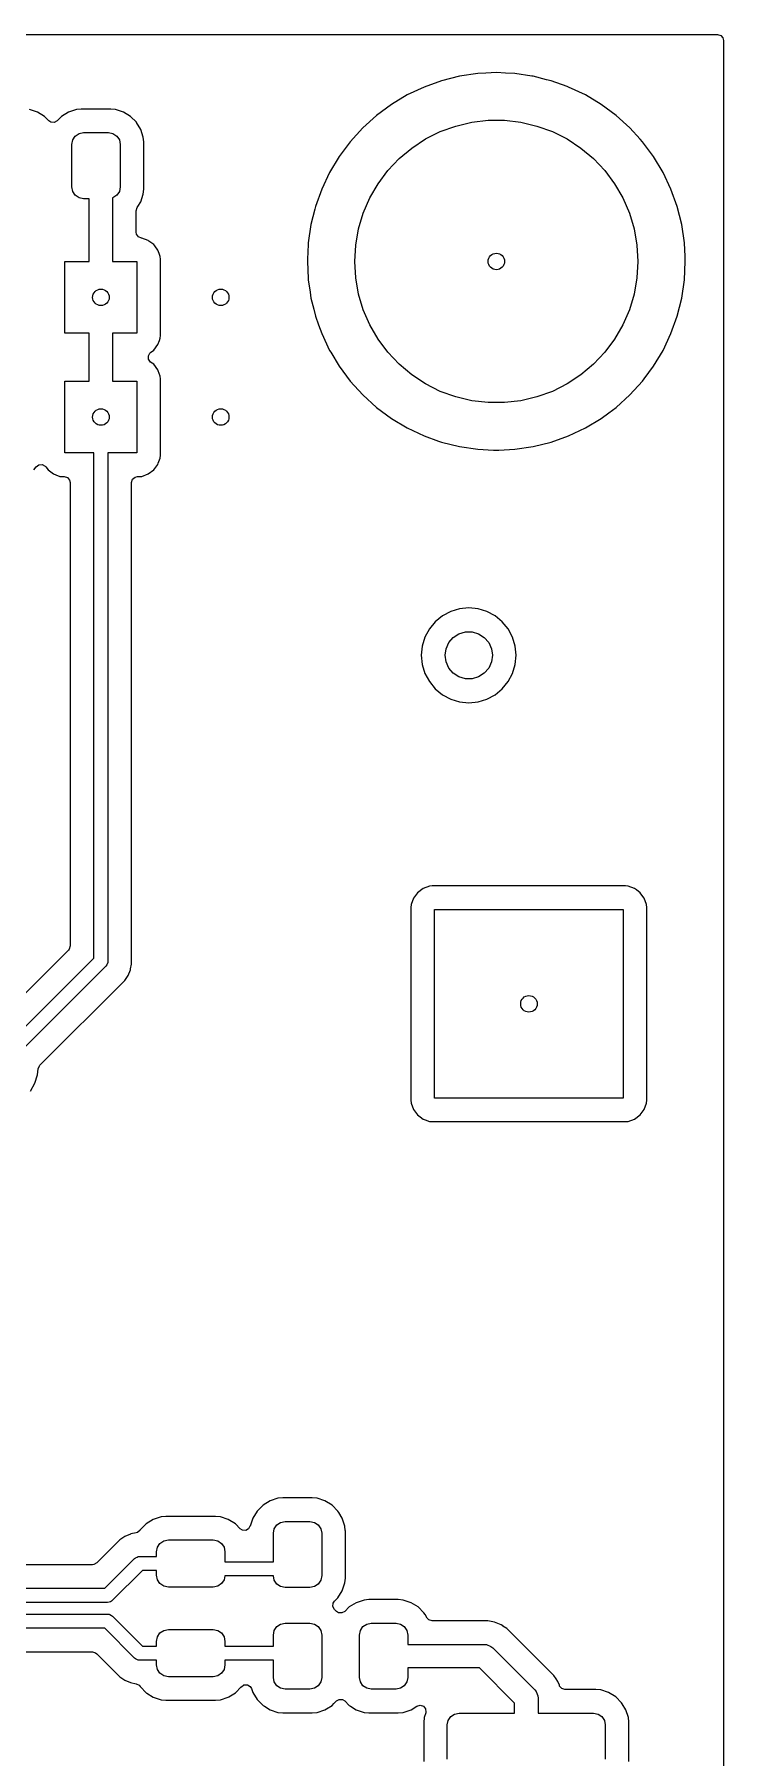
# Model space of a CAD drawing. Extents: x 0.21 to 3.39, y 0.21 to 2.59.
# Drawn here: x 2.815 to 3.39, y 1.15 to 2.59 of the extents above; entities that cross this region are included whole.
import ezdxf

# ---------------------------------------------------------------- set-up
doc = ezdxf.new("R2010")
doc.units = 0
doc.header["$MEASUREMENT"] = 0
doc.layers.add('BLACK', color=7, linetype='CONTINUOUS')

msp = doc.modelspace()

# ---------------------------------------------------------------- linework, layer by layer
at = {"layer": 'BLACK', "linetype": 'CONTINUOUS'}
for p, q in [((0.2154, 2.5896), (3.3846, 2.5896)), ((3.3846, 2.5896), (3.3873, 2.5888)), ((3.3873, 2.5888), (3.3891, 2.5867)), ((3.3891, 2.5867), (3.3896, 2.5846)), ((3.3896, 2.5846), (3.3896, 0.2154)), ((3.1542, 2.5509), (3.1397, 2.5457)), ((3.1617, 2.5528), (3.1542, 2.5509)), ((3.1692, 2.5547), (3.1617, 2.5528)), ((3.1845, 2.5569), (3.1692, 2.5547)), ((3.1692, 2.5547), (3.1692, 2.5547)), ((3.1692, 2.5547), (3.1692, 2.5547)), ((3.1912, 2.5573), (3.1845, 2.5569)), ((3.1845, 2.5569), (3.1845, 2.5569)), ((3.1845, 2.5569), (3.1845, 2.5569)), ((3.2, 2.5577), (3.1912, 2.5573)), ((3.2077, 2.5573), (3.2, 2.5577)), ((3.2, 2.5577), (3.2, 2.5577)), ((3.2155, 2.5569), (3.2077, 2.5573)), ((3.2296, 2.5548), (3.2155, 2.5569)), ((3.2155, 2.5569), (3.2155, 2.5569)), ((3.2155, 2.5569), (3.2155, 2.5569)), ((3.2308, 2.5547), (3.2296, 2.5548)), ((3.242, 2.5518), (3.2308, 2.5547)), ((3.2458, 2.5509), (3.242, 2.5518)), ((3.2591, 2.5461), (3.2458, 2.5509)), ((3.1257, 2.5391), (3.1124, 2.5311)), ((3.1397, 2.5457), (3.1257, 2.5391)), ((3.2603, 2.5457), (3.2591, 2.5461)), ((3.2743, 2.5391), (3.2603, 2.5457)), ((3.2876, 2.5311), (3.2743, 2.5391)), ((3.2743, 2.5391), (3.2743, 2.5391)), ((3.2743, 2.5391), (3.2743, 2.5391)), ((2.817, 2.5247), (2.8104, 2.5269)), ((2.8229, 2.5211), (2.817, 2.5247)), ((2.8265, 2.5174), (2.8229, 2.5211)), ((2.8229, 2.5211), (2.8229, 2.5211)), ((2.8371, 2.5211), (2.8335, 2.5174)), ((2.843, 2.5247), (2.8371, 2.5211)), ((2.8371, 2.5211), (2.8371, 2.5211)), ((2.8496, 2.5269), (2.843, 2.5247)), ((2.8536, 2.5273), (2.8496, 2.5269)), ((2.8782, 2.5273), (2.8536, 2.5273)), ((2.8823, 2.5269), (2.8782, 2.5273)), ((2.8888, 2.5247), (2.8823, 2.5269)), ((2.8823, 2.5269), (2.8823, 2.5269)), ((2.8947, 2.5211), (2.8888, 2.5247)), ((2.8996, 2.5162), (2.8947, 2.5211)), ((2.8947, 2.5211), (2.8947, 2.5211)), ((3.1, 2.5219), (3.0885, 2.5115)), ((3.1124, 2.5311), (3.1, 2.5219)), ((3.3, 2.5219), (3.2876, 2.5311)), ((3.3115, 2.5115), (3.3, 2.5219)), ((3.3, 2.5219), (3.3, 2.5219)), ((3.3, 2.5219), (3.3, 2.5219)), ((2.8283, 2.5163), (2.8265, 2.5174)), ((2.8311, 2.5161), (2.8283, 2.5163)), ((2.8335, 2.5174), (2.8311, 2.5161)), ((2.8465, 2.5015), (2.8486, 2.5047)), ((2.8486, 2.5047), (2.8518, 2.5068)), ((2.8518, 2.5068), (2.8556, 2.5076)), ((2.8556, 2.5076), (2.8763, 2.5076)), ((2.8763, 2.5076), (2.88, 2.5068)), ((2.88, 2.5068), (2.8832, 2.5047)), ((2.8832, 2.5047), (2.8854, 2.5015)), ((2.8997, 2.5161), (2.8996, 2.5162)), ((2.8996, 2.5162), (2.8996, 2.5162)), ((2.8996, 2.5162), (2.8996, 2.5162)), ((2.9032, 2.5103), (2.8997, 2.5161)), ((2.9054, 2.5037), (2.9032, 2.5103)), ((3.0885, 2.5115), (3.0781, 2.5)), ((3.1409, 2.5023), (3.1532, 2.5085)), ((3.1532, 2.5085), (3.1661, 2.5131)), ((3.1661, 2.5131), (3.1795, 2.5163)), ((3.1795, 2.5163), (3.1931, 2.5179)), ((3.1931, 2.5179), (3.2069, 2.5179)), ((3.2069, 2.5179), (3.2205, 2.5163)), ((3.2205, 2.5163), (3.2339, 2.5131)), ((3.2339, 2.5131), (3.2468, 2.5085)), ((3.2468, 2.5085), (3.2591, 2.5023)), ((3.32, 2.5021), (3.3115, 2.5115)), ((2.8457, 2.4977), (2.8465, 2.5015)), ((2.8457, 2.4623), (2.8457, 2.4977)), ((2.8854, 2.5015), (2.8861, 2.4977)), ((2.8861, 2.4977), (2.8861, 2.4623)), ((2.9058, 2.5), (2.9054, 2.5037)), ((2.9058, 2.4997), (2.9058, 2.5)), ((2.9058, 2.4603), (2.9058, 2.4997)), ((3.0781, 2.5), (3.0689, 2.4876)), ((3.1189, 2.4859), (3.1295, 2.4947)), ((3.1295, 2.4947), (3.1409, 2.5023)), ((3.2591, 2.5023), (3.2705, 2.4947)), ((3.2705, 2.4947), (3.2811, 2.4859)), ((3.3219, 2.5), (3.32, 2.5021)), ((3.3311, 2.4876), (3.3219, 2.5)), ((3.0689, 2.4876), (3.0609, 2.4743)), ((3.1013, 2.4649), (3.1095, 2.4759)), ((3.1095, 2.4759), (3.1189, 2.4859)), ((3.2811, 2.4859), (3.2905, 2.4759)), ((3.2905, 2.4759), (3.2987, 2.4649)), ((3.3391, 2.4743), (3.3311, 2.4876)), ((3.3311, 2.4876), (3.3311, 2.4876)), ((3.3311, 2.4876), (3.3311, 2.4876)), ((2.8465, 2.4585), (2.8457, 2.4623)), ((2.8861, 2.4623), (2.8854, 2.4585)), ((3.0609, 2.4743), (3.0543, 2.4603)), ((3.0945, 2.453), (3.1013, 2.4649)), ((3.2987, 2.4649), (3.3055, 2.453)), ((3.3457, 2.4603), (3.3391, 2.4743)), ((2.8486, 2.4553), (2.8465, 2.4585)), ((2.8518, 2.4532), (2.8486, 2.4553)), ((2.8556, 2.4524), (2.8518, 2.4532)), ((2.8602, 2.4524), (2.8556, 2.4524)), ((2.8602, 2.4), (2.8602, 2.4524)), ((2.88, 2.4532), (2.8798, 2.4532)), ((2.8798, 2.4532), (2.8798, 2.4)), ((2.8832, 2.4553), (2.88, 2.4532)), ((2.8854, 2.4585), (2.8832, 2.4553)), ((2.9008, 2.4458), (2.9032, 2.4497)), ((2.9032, 2.4497), (2.9054, 2.4563)), ((2.9054, 2.4563), (2.9058, 2.4603)), ((3.0543, 2.4603), (3.0491, 2.4458)), ((3.089, 2.4404), (3.0945, 2.453)), ((3.3055, 2.453), (3.311, 2.4404)), ((3.3509, 2.4458), (3.3457, 2.4603)), ((2.8995, 2.4423), (2.9003, 2.445)), ((2.8995, 2.4244), (2.8995, 2.4423)), ((2.9003, 2.445), (2.9008, 2.4458)), ((3.0486, 2.4437), (3.0453, 2.4308)), ((3.0491, 2.4458), (3.0486, 2.4437)), ((3.0851, 2.4272), (3.089, 2.4404)), ((3.311, 2.4404), (3.3149, 2.4272)), ((3.3547, 2.4308), (3.3509, 2.4458)), ((2.8998, 2.4228), (2.8995, 2.4244)), ((2.9014, 2.4205), (2.8998, 2.4228)), ((2.904, 2.4195), (2.9014, 2.4205)), ((2.9042, 2.4195), (2.904, 2.4195)), ((2.9095, 2.4175), (2.9042, 2.4195)), ((2.9042, 2.4195), (2.9042, 2.4195)), ((3.0453, 2.4308), (3.0431, 2.4155)), ((3.0453, 2.4308), (3.0453, 2.4308)), ((3.0453, 2.4308), (3.0453, 2.4308)), ((3.0827, 2.4137), (3.0851, 2.4272)), ((3.3149, 2.4272), (3.3173, 2.4137)), ((3.3569, 2.4155), (3.3547, 2.4308)), ((2.9101, 2.417), (2.9095, 2.4175)), ((2.9095, 2.4175), (2.9095, 2.4175)), ((2.9095, 2.4175), (2.9095, 2.4175)), ((2.9141, 2.4141), (2.9101, 2.417)), ((2.9149, 2.413), (2.9141, 2.4141)), ((2.9175, 2.4095), (2.9149, 2.413)), ((2.9186, 2.4065), (2.9175, 2.4095)), ((2.9175, 2.4095), (2.9175, 2.4095)), ((2.9175, 2.4095), (2.9175, 2.4095)), ((2.9195, 2.4042), (2.9186, 2.4065)), ((2.9197, 2.4019), (2.9195, 2.4042)), ((3.043, 2.4141), (3.0424, 2.4019)), ((3.0431, 2.4155), (3.043, 2.4141)), ((3.0431, 2.4155), (3.0431, 2.4155)), ((3.0431, 2.4155), (3.0431, 2.4155)), ((3.0819, 2.4), (3.0827, 2.4137)), ((3.3173, 2.4137), (3.3181, 2.4)), ((3.3575, 2.4042), (3.3569, 2.4155)), ((3.3576, 2.4019), (3.3575, 2.4042)), ((2.84, 2.34), (2.84, 2.4)), ((2.84, 2.4), (2.8602, 2.4)), ((2.8798, 2.4), (2.9, 2.4)), ((2.9, 2.4), (2.9, 2.34)), ((2.9197, 2.4), (2.9197, 2.4019)), ((2.9197, 2.3381), (2.9197, 2.4)), ((3.0424, 2.4019), (3.0423, 2.4)), ((3.0423, 2.4), (3.043, 2.3857)), ((3.0827, 2.3863), (3.0819, 2.4)), ((3.3181, 2.4), (3.3173, 2.3863)), ((3.3569, 2.3845), (3.3577, 2.4)), ((3.3577, 2.4), (3.3576, 2.4019)), ((3.043, 2.3857), (3.0431, 2.3845)), ((3.0431, 2.3845), (3.0431, 2.3845)), ((3.0431, 2.3845), (3.0446, 2.3744)), ((3.0851, 2.3728), (3.0827, 2.3863)), ((3.3173, 2.3863), (3.3149, 2.3728)), ((3.3547, 2.3692), (3.3569, 2.3845)), ((3.0446, 2.3744), (3.0453, 2.3692)), ((3.0453, 2.3692), (3.0477, 2.36)), ((3.089, 2.3596), (3.0851, 2.3728)), ((3.3149, 2.3728), (3.311, 2.3596)), ((3.3509, 2.3542), (3.3547, 2.3692)), ((3.0477, 2.36), (3.0491, 2.3542)), ((3.0491, 2.3542), (3.0516, 2.3471)), ((3.0516, 2.3471), (3.0543, 2.3397)), ((3.0945, 2.347), (3.089, 2.3596)), ((3.1013, 2.3351), (3.0945, 2.347)), ((3.3055, 2.347), (3.2987, 2.3351)), ((3.311, 2.3596), (3.3055, 2.347)), ((3.3457, 2.3397), (3.3509, 2.3542)), ((2.8602, 2.34), (2.84, 2.34)), ((2.8602, 2.3), (2.8602, 2.34)), ((2.9, 2.34), (2.8798, 2.34)), ((2.8798, 2.34), (2.8798, 2.3)), ((2.9175, 2.3305), (2.9188, 2.334)), ((2.9188, 2.334), (2.9195, 2.3358)), ((2.9195, 2.3358), (2.9197, 2.3381)), ((3.0543, 2.3397), (3.0609, 2.3257)), ((3.1095, 2.3241), (3.1013, 2.3351)), ((3.2987, 2.3351), (3.2905, 2.3241)), ((3.3391, 2.3257), (3.3457, 2.3397)), ((2.9096, 2.3211), (2.9109, 2.3235)), ((2.9098, 2.3183), (2.9096, 2.3211)), ((2.9115, 2.316), (2.9098, 2.3183)), ((2.9109, 2.3235), (2.9115, 2.324)), ((2.9115, 2.324), (2.9141, 2.3259)), ((2.9141, 2.3259), (2.9175, 2.3305)), ((2.9175, 2.3305), (2.9175, 2.3305)), ((3.0609, 2.3257), (3.0618, 2.3243)), ((3.0618, 2.3243), (3.0689, 2.3124)), ((3.1189, 2.3141), (3.1095, 2.3241)), ((3.2905, 2.3241), (3.2811, 2.3141)), ((3.3311, 2.3124), (3.3391, 2.3257)), ((2.9141, 2.3141), (2.9115, 2.316)), ((2.9175, 2.3095), (2.9141, 2.3141)), ((2.9179, 2.3085), (2.9175, 2.3095)), ((2.9175, 2.3095), (2.9175, 2.3095)), ((2.9175, 2.3095), (2.9175, 2.3095)), ((2.9195, 2.3042), (2.9179, 2.3085)), ((2.9197, 2.3019), (2.9195, 2.3042)), ((3.0689, 2.3124), (3.0781, 2.3)), ((3.1295, 2.3053), (3.1189, 2.3141)), ((3.1409, 2.2977), (3.1295, 2.3053)), ((3.2705, 2.3053), (3.2591, 2.2977)), ((3.2811, 2.3141), (3.2705, 2.3053)), ((3.3233, 2.3019), (3.3311, 2.3124)), ((3.3311, 2.3124), (3.3311, 2.3124)), ((3.3311, 2.3124), (3.3311, 2.3124)), ((2.84, 2.24), (2.84, 2.3)), ((2.84, 2.3), (2.8602, 2.3)), ((2.8798, 2.3), (2.9, 2.3)), ((2.9, 2.3), (2.9, 2.24)), ((2.9197, 2.2381), (2.9197, 2.3019)), ((3.0781, 2.3), (3.0781, 2.3)), ((3.0781, 2.3), (3.0781, 2.3)), ((3.0781, 2.3), (3.0885, 2.2885)), ((3.0885, 2.2885), (3.1, 2.2781)), ((3.1532, 2.2915), (3.1409, 2.2977)), ((3.1661, 2.2869), (3.1532, 2.2915)), ((3.2468, 2.2915), (3.2339, 2.2869)), ((3.2591, 2.2977), (3.2468, 2.2915)), ((3.3, 2.2781), (3.3115, 2.2885)), ((3.3115, 2.2885), (3.3219, 2.3)), ((3.3219, 2.3), (3.3233, 2.3019)), ((3.1, 2.2781), (3.1, 2.2781)), ((3.1, 2.2781), (3.1124, 2.2689)), ((3.1795, 2.2837), (3.1661, 2.2869)), ((3.1931, 2.2821), (3.1795, 2.2837)), ((3.2069, 2.2821), (3.1931, 2.2821)), ((3.2205, 2.2837), (3.2069, 2.2821)), ((3.2339, 2.2869), (3.2205, 2.2837)), ((3.2939, 2.2735), (3.3, 2.2781)), ((3.3, 2.2781), (3.3, 2.2781)), ((3.3, 2.2781), (3.3, 2.2781)), ((3.1124, 2.2689), (3.1124, 2.2689)), ((3.1124, 2.2689), (3.1124, 2.2689)), ((3.1124, 2.2689), (3.1257, 2.2609)), ((3.1257, 2.2609), (3.1397, 2.2543)), ((3.2603, 2.2543), (3.2743, 2.2609)), ((3.2743, 2.2609), (3.2876, 2.2689)), ((3.2876, 2.2689), (3.2939, 2.2735)), ((3.1397, 2.2543), (3.1517, 2.25)), ((3.1517, 2.25), (3.1533, 2.2494)), ((3.1533, 2.2494), (3.1542, 2.2491)), ((3.1542, 2.2491), (3.1692, 2.2453)), ((3.1692, 2.2453), (3.1845, 2.2431)), ((3.2155, 2.2431), (3.2308, 2.2453)), ((3.2308, 2.2453), (3.2458, 2.2491)), ((3.2458, 2.2491), (3.2603, 2.2543)), ((2.8641, 2.24), (2.84, 2.24)), ((2.8641, 1.8181), (2.8641, 2.24)), ((2.9, 2.24), (2.8759, 2.24)), ((2.8759, 2.24), (2.8759, 1.8156)), ((2.9175, 2.2305), (2.9178, 2.2314)), ((2.9178, 2.2314), (2.9195, 2.2358)), ((2.9195, 2.2358), (2.9197, 2.2381)), ((3.1845, 2.2431), (3.1977, 2.2424)), ((3.1977, 2.2424), (3.2, 2.2423)), ((3.2, 2.2423), (3.2022, 2.2424)), ((3.2, 2.2423), (3.2, 2.2423)), ((3.2, 2.2423), (3.2, 2.2423)), ((3.2022, 2.2424), (3.2155, 2.2431)), ((2.8141, 2.2259), (2.816, 2.2285)), ((2.816, 2.2285), (2.8183, 2.2302)), ((2.8183, 2.2302), (2.8211, 2.2304)), ((2.8211, 2.2304), (2.8235, 2.2291)), ((2.8235, 2.2291), (2.824, 2.2285)), ((2.824, 2.2285), (2.8259, 2.2259)), ((2.8259, 2.2259), (2.8305, 2.2225)), ((2.8305, 2.2225), (2.8305, 2.2225)), ((2.8305, 2.2225), (2.8305, 2.2225)), ((2.8305, 2.2225), (2.8323, 2.2218)), ((2.8323, 2.2218), (2.8358, 2.2205)), ((2.8358, 2.2205), (2.8358, 2.2205)), ((2.8358, 2.2205), (2.8381, 2.2203)), ((2.8381, 2.2203), (2.8394, 2.2203)), ((2.8394, 2.2203), (2.8421, 2.2195)), ((2.8421, 2.2195), (2.8439, 2.2174)), ((2.8439, 2.2174), (2.8444, 2.2153)), ((2.8956, 2.2153), (2.8964, 2.218)), ((2.8964, 2.218), (2.8985, 2.2198)), ((2.8985, 2.2198), (2.9006, 2.2203)), ((2.9006, 2.2203), (2.9019, 2.2203)), ((2.9019, 2.2203), (2.9042, 2.2205)), ((2.9019, 2.2203), (2.9019, 2.2203)), ((2.9042, 2.2205), (2.9095, 2.2225)), ((2.9095, 2.2225), (2.9141, 2.2259)), ((2.9141, 2.2259), (2.9175, 2.2305)), ((2.9175, 2.2305), (2.9175, 2.2305)), ((2.8444, 2.2153), (2.8444, 1.8283)), ((2.8956, 2.071), (2.8956, 2.2153)), ((3.155, 2.1039), (3.149, 2.099)), ((3.1619, 2.1076), (3.155, 2.1039)), ((3.1693, 2.1098), (3.1619, 2.1076)), ((3.177, 2.1106), (3.1693, 2.1098)), ((3.1693, 2.1098), (3.1693, 2.1098)), ((3.1847, 2.1098), (3.177, 2.1106)), ((3.177, 2.1106), (3.177, 2.1106)), ((3.1921, 2.1076), (3.1847, 2.1098)), ((3.199, 2.1039), (3.1921, 2.1076)), ((3.205, 2.099), (3.199, 2.1039)), ((3.1441, 2.093), (3.1404, 2.0861)), ((3.149, 2.099), (3.1441, 2.093)), ((3.1641, 2.0859), (3.1688, 2.0889)), ((3.1688, 2.0889), (3.1742, 2.0905)), ((3.1742, 2.0905), (3.1798, 2.0905)), ((3.1798, 2.0905), (3.1852, 2.0889)), ((3.1852, 2.0889), (3.1899, 2.0859)), ((3.2099, 2.093), (3.205, 2.099)), ((3.2136, 2.0861), (3.2099, 2.093)), ((3.1382, 2.0787), (3.1374, 2.071)), ((3.1404, 2.0861), (3.1382, 2.0787)), ((3.1382, 2.0787), (3.1382, 2.0787)), ((3.1573, 2.071), (3.1581, 2.0765)), ((3.1581, 2.0765), (3.1604, 2.0816)), ((3.1604, 2.0816), (3.1641, 2.0859)), ((3.1899, 2.0859), (3.1936, 2.0816)), ((3.1936, 2.0816), (3.1959, 2.0765)), ((3.1959, 2.0765), (3.1967, 2.071)), ((3.2158, 2.0787), (3.2136, 2.0861)), ((3.2166, 2.071), (3.2158, 2.0787)), ((3.2158, 2.0787), (3.2158, 2.0787)), ((3.2158, 2.0787), (3.2158, 2.0787)), ((3.2158, 2.0787), (3.2158, 2.0787)), ((2.8956, 1.8605), (2.8956, 2.071)), ((3.1374, 2.071), (3.1382, 2.0633)), ((3.1374, 2.071), (3.1374, 2.071)), ((3.1382, 2.0633), (3.1382, 2.0633)), ((3.1382, 2.0633), (3.1404, 2.0559)), ((3.1581, 2.0655), (3.1573, 2.071)), ((3.1604, 2.0604), (3.1581, 2.0655)), ((3.1641, 2.0561), (3.1604, 2.0604)), ((3.1936, 2.0604), (3.1899, 2.0561)), ((3.1959, 2.0655), (3.1936, 2.0604)), ((3.1967, 2.071), (3.1959, 2.0655)), ((3.2136, 2.0559), (3.2158, 2.0633)), ((3.2158, 2.0633), (3.2166, 2.071)), ((3.1404, 2.0559), (3.1441, 2.049)), ((3.1441, 2.049), (3.149, 2.043)), ((3.1688, 2.0531), (3.1641, 2.0561)), ((3.1742, 2.0515), (3.1688, 2.0531)), ((3.1798, 2.0515), (3.1742, 2.0515)), ((3.1852, 2.0531), (3.1798, 2.0515)), ((3.1899, 2.0561), (3.1852, 2.0531)), ((3.205, 2.043), (3.2099, 2.049)), ((3.2099, 2.049), (3.2136, 2.0559)), ((3.149, 2.043), (3.155, 2.0381)), ((3.155, 2.0381), (3.1619, 2.0344)), ((3.1619, 2.0344), (3.1693, 2.0322)), ((3.1693, 2.0322), (3.1693, 2.0322)), ((3.1693, 2.0322), (3.1693, 2.0322)), ((3.1693, 2.0322), (3.177, 2.0314)), ((3.177, 2.0314), (3.1847, 2.0322)), ((3.177, 2.0314), (3.177, 2.0314)), ((3.177, 2.0314), (3.177, 2.0314)), ((3.1847, 2.0322), (3.1921, 2.0344)), ((3.1847, 2.0322), (3.1847, 2.0322)), ((3.1847, 2.0322), (3.1847, 2.0322)), ((3.1847, 2.0322), (3.1847, 2.0322)), ((3.1921, 2.0344), (3.199, 2.0381)), ((3.199, 2.0381), (3.205, 2.043)), ((3.1343, 1.8727), (3.131, 1.8682)), ((3.1389, 1.8761), (3.1343, 1.8727)), ((3.1442, 1.8781), (3.1389, 1.8761)), ((3.1389, 1.8761), (3.1389, 1.8761)), ((3.1465, 1.8784), (3.1442, 1.8781)), ((3.1442, 1.8781), (3.1442, 1.8781)), ((3.3078, 1.8784), (3.1465, 1.8784)), ((3.1465, 1.8784), (3.1465, 1.8784)), ((3.3101, 1.8781), (3.3078, 1.8784)), ((3.3154, 1.8761), (3.3101, 1.8781)), ((3.3101, 1.8781), (3.3101, 1.8781)), ((3.317, 1.875), (3.3154, 1.8761)), ((3.3154, 1.8761), (3.3154, 1.8761)), ((3.3154, 1.8761), (3.3154, 1.8761)), ((3.32, 1.8727), (3.317, 1.875)), ((3.3207, 1.8718), (3.32, 1.8727)), ((3.3234, 1.8682), (3.3207, 1.8718)), ((2.8956, 1.8131), (2.8956, 1.8605)), ((3.129, 1.8629), (3.1287, 1.8605)), ((3.1287, 1.8605), (3.1287, 1.6993)), ((3.131, 1.8682), (3.129, 1.8629)), ((3.131, 1.8682), (3.131, 1.8682)), ((3.1484, 1.7012), (3.1484, 1.8587)), ((3.1484, 1.8587), (3.3059, 1.8587)), ((3.3059, 1.8587), (3.3059, 1.7012)), ((3.3254, 1.8629), (3.3234, 1.8682)), ((3.3234, 1.8682), (3.3234, 1.8682)), ((3.3234, 1.8682), (3.3234, 1.8682)), ((3.3234, 1.8682), (3.3234, 1.8682)), ((3.3256, 1.8605), (3.3254, 1.8629)), ((3.3256, 1.6993), (3.3256, 1.8605)), ((2.8444, 1.8283), (2.8436, 1.8256)), ((2.8429, 1.8248), (2.783, 1.7649)), ((2.7883, 1.7423), (2.8641, 1.8181)), ((2.8436, 1.8256), (2.8429, 1.8248)), ((2.8758, 1.8145), (2.8749, 1.8124)), ((2.8759, 1.8156), (2.8758, 1.8145)), ((2.8742, 1.8115), (2.7967, 1.734)), ((2.8191, 1.7286), (2.8899, 1.7993)), ((2.8749, 1.8124), (2.8742, 1.8115)), ((2.8899, 1.7993), (2.8927, 1.8035)), ((2.8927, 1.8035), (2.8946, 1.8082)), ((2.8946, 1.8082), (2.8948, 1.8092)), ((2.8948, 1.8092), (2.8956, 1.8131)), ((2.8177, 1.7256), (2.8188, 1.7282)), ((2.8188, 1.7282), (2.8191, 1.7286)), ((2.8112, 1.707), (2.8149, 1.7135)), ((2.8149, 1.7135), (2.8172, 1.7205)), ((2.8172, 1.7205), (2.8177, 1.7256)), ((3.1287, 1.6993), (3.1287, 1.6993)), ((3.1287, 1.6993), (3.129, 1.6969)), ((3.3059, 1.7012), (3.1484, 1.7012)), ((3.3254, 1.6969), (3.3256, 1.6993)), ((3.129, 1.6969), (3.129, 1.6969)), ((3.129, 1.6969), (3.131, 1.6916)), ((3.131, 1.6916), (3.131, 1.6916)), ((3.131, 1.6916), (3.1343, 1.6871)), ((3.1343, 1.6871), (3.1365, 1.6855)), ((3.1365, 1.6855), (3.1389, 1.6837)), ((3.3154, 1.6837), (3.32, 1.6871)), ((3.32, 1.6871), (3.3234, 1.6916)), ((3.3234, 1.6916), (3.3254, 1.6969)), ((3.1389, 1.6837), (3.1389, 1.6837)), ((3.1389, 1.6837), (3.1389, 1.6837)), ((3.1389, 1.6837), (3.1405, 1.6831)), ((3.1405, 1.6831), (3.1442, 1.6817)), ((3.1442, 1.6817), (3.1442, 1.6817)), ((3.1442, 1.6817), (3.1465, 1.6815)), ((3.1465, 1.6815), (3.3078, 1.6815)), ((3.3078, 1.6815), (3.3101, 1.6817)), ((3.3101, 1.6817), (3.3154, 1.6837)), ((3.0004, 1.3562), (2.9968, 1.3503)), ((3.0053, 1.3611), (3.0004, 1.3562)), ((3.0004, 1.3562), (3.0004, 1.3562)), ((3.0112, 1.3647), (3.0053, 1.3611)), ((3.0053, 1.3611), (3.0053, 1.3611)), ((3.0177, 1.3669), (3.0112, 1.3647)), ((3.0218, 1.3673), (3.0177, 1.3669)), ((3.0464, 1.3673), (3.0218, 1.3673)), ((3.0504, 1.3669), (3.0464, 1.3673)), ((3.057, 1.3647), (3.0504, 1.3669)), ((3.0504, 1.3669), (3.0504, 1.3669)), ((3.0629, 1.3611), (3.057, 1.3647)), ((3.0677, 1.3562), (3.0629, 1.3611)), ((3.0629, 1.3611), (3.0629, 1.3611)), ((3.0685, 1.3549), (3.0677, 1.3562)), ((3.0677, 1.3562), (3.0677, 1.3562)), ((3.0677, 1.3562), (3.0677, 1.3562)), ((3.0714, 1.3503), (3.0685, 1.3549)), ((2.9027, 1.3402), (2.9006, 1.3384)), ((2.903, 1.3407), (2.9027, 1.3402)), ((2.9078, 1.3456), (2.903, 1.3407)), ((2.903, 1.3407), (2.903, 1.3407)), ((2.9137, 1.3492), (2.9078, 1.3456)), ((2.9078, 1.3456), (2.9078, 1.3456)), ((2.9203, 1.3514), (2.9137, 1.3492)), ((2.9243, 1.3518), (2.9203, 1.3514)), ((2.9657, 1.3518), (2.9243, 1.3518)), ((2.9697, 1.3514), (2.9657, 1.3518)), ((2.9763, 1.3492), (2.9697, 1.3514)), ((2.9697, 1.3514), (2.9697, 1.3514)), ((2.9822, 1.3456), (2.9763, 1.3492)), ((2.9863, 1.3414), (2.9822, 1.3456)), ((2.9822, 1.3456), (2.9822, 1.3456)), ((2.9881, 1.3403), (2.9863, 1.3414)), ((2.9909, 1.3401), (2.9881, 1.3403)), ((2.9933, 1.3415), (2.9909, 1.3401)), ((2.9944, 1.3435), (2.9933, 1.3415)), ((2.9945, 1.3435), (2.9944, 1.3435)), ((2.9968, 1.3503), (2.9945, 1.3435)), ((3.0139, 1.3377), (3.0146, 1.3415)), ((3.0146, 1.3415), (3.0168, 1.3447)), ((3.0168, 1.3447), (3.02, 1.3468)), ((3.02, 1.3468), (3.0237, 1.3476)), ((3.0237, 1.3476), (3.0444, 1.3476)), ((3.0444, 1.3476), (3.0482, 1.3468)), ((3.0482, 1.3468), (3.0514, 1.3447)), ((3.0514, 1.3447), (3.0535, 1.3415)), ((3.0535, 1.3415), (3.0543, 1.3377)), ((3.0735, 1.3437), (3.0714, 1.3503)), ((3.0739, 1.3401), (3.0735, 1.3437)), ((3.074, 1.3397), (3.0739, 1.3401)), ((3.074, 1.3003), (3.074, 1.3397)), ((2.8859, 1.3323), (2.8665, 1.3129)), ((2.8901, 1.3351), (2.8859, 1.3323)), ((2.8859, 1.3323), (2.8859, 1.3323)), ((2.8947, 1.337), (2.8901, 1.3351)), ((2.895, 1.3371), (2.8947, 1.337)), ((2.8947, 1.337), (2.8947, 1.337)), ((2.8994, 1.338), (2.895, 1.3371)), ((2.895, 1.3371), (2.895, 1.3371)), ((2.9006, 1.3384), (2.8994, 1.338)), ((2.9165, 1.3222), (2.9172, 1.326)), ((2.9172, 1.326), (2.9193, 1.3292)), ((2.9193, 1.3292), (2.9225, 1.3313)), ((2.9225, 1.3313), (2.9263, 1.3321)), ((2.9263, 1.3321), (2.9637, 1.3321)), ((2.9637, 1.3321), (2.9675, 1.3313)), ((2.9675, 1.3313), (2.9707, 1.3292)), ((2.9707, 1.3292), (2.9728, 1.326)), ((2.9728, 1.326), (2.9735, 1.3222)), ((3.0139, 1.3139), (3.0139, 1.3377)), ((3.0543, 1.3377), (3.0543, 1.3023)), ((2.8629, 1.3114), (2.7801, 1.3114)), ((2.864, 1.3116), (2.8629, 1.3114)), ((2.8665, 1.3129), (2.864, 1.3116)), ((2.8732, 1.2917), (2.898, 1.3166)), ((2.898, 1.3166), (2.8989, 1.3173)), ((2.8989, 1.3173), (2.9002, 1.3178)), ((2.9002, 1.3178), (2.901, 1.3182)), ((2.901, 1.3182), (2.9022, 1.3183)), ((2.9022, 1.3183), (2.9165, 1.3183)), ((2.9165, 1.3183), (2.9165, 1.3222)), ((2.9735, 1.3222), (2.9735, 1.3139)), ((2.9735, 1.3139), (3.0139, 1.3139)), ((2.9046, 1.3065), (2.8798, 1.2817)), ((2.9165, 1.3065), (2.9046, 1.3065)), ((2.9165, 1.3026), (2.9165, 1.3065)), ((2.9172, 1.2988), (2.9165, 1.3026)), ((2.9193, 1.2956), (2.9172, 1.2988)), ((2.9225, 1.2935), (2.9193, 1.2956)), ((2.9707, 1.2956), (2.9675, 1.2935)), ((2.9728, 1.2988), (2.9707, 1.2956)), ((2.9735, 1.3021), (2.9728, 1.2988)), ((3.0139, 1.3021), (2.9735, 1.3021)), ((3.0146, 1.2985), (3.0139, 1.3021)), ((3.0168, 1.2953), (3.0146, 1.2985)), ((3.02, 1.2932), (3.0168, 1.2953)), ((3.0514, 1.2953), (3.0482, 1.2932)), ((3.0535, 1.2985), (3.0514, 1.2953)), ((3.0543, 1.3023), (3.0535, 1.2985)), ((3.0714, 1.2897), (3.0735, 1.2963)), ((3.0735, 1.2963), (3.074, 1.3003)), ((2.7699, 1.2917), (2.8732, 1.2917)), ((2.8789, 1.2809), (2.8779, 1.2805)), ((2.8798, 1.2817), (2.8789, 1.2809)), ((2.9263, 1.2927), (2.9225, 1.2935)), ((2.9637, 1.2927), (2.9263, 1.2927)), ((2.9675, 1.2935), (2.9637, 1.2927)), ((3.0237, 1.2924), (3.02, 1.2932)), ((3.0444, 1.2924), (3.0237, 1.2924)), ((3.0482, 1.2932), (3.0444, 1.2924)), ((3.0638, 1.2792), (3.0649, 1.281)), ((3.0649, 1.281), (3.0677, 1.2838)), ((3.0677, 1.2838), (3.0714, 1.2897)), ((3.0677, 1.2838), (3.0677, 1.2838)), ((3.0896, 1.2819), (3.083, 1.2797)), ((3.0936, 1.2823), (3.0896, 1.2819)), ((3.1182, 1.2823), (3.0936, 1.2823)), ((3.1223, 1.2819), (3.1182, 1.2823)), ((3.1288, 1.2797), (3.1223, 1.2819)), ((3.1223, 1.2819), (3.1223, 1.2819)), ((2.761, 1.2701), (2.8756, 1.2701)), ((2.8756, 1.2799), (2.7675, 1.2799)), ((2.8768, 1.28), (2.8756, 1.2799)), ((2.8756, 1.2701), (2.8768, 1.27)), ((2.8779, 1.2805), (2.8768, 1.28)), ((2.8768, 1.27), (2.8775, 1.2697)), ((2.8775, 1.2697), (2.8789, 1.2691)), ((2.8789, 1.2691), (2.8798, 1.2683)), ((2.8798, 1.2683), (2.9046, 1.2435)), ((3.0636, 1.2764), (3.0638, 1.2792)), ((3.0649, 1.274), (3.0636, 1.2764)), ((3.0665, 1.2724), (3.0649, 1.274)), ((3.0683, 1.2713), (3.0665, 1.2724)), ((3.0711, 1.2711), (3.0683, 1.2713)), ((3.0735, 1.2724), (3.0711, 1.2711)), ((3.0771, 1.2761), (3.0735, 1.2724)), ((3.083, 1.2797), (3.0771, 1.2761)), ((3.0771, 1.2761), (3.0771, 1.2761)), ((3.1347, 1.2761), (3.1288, 1.2797)), ((3.1396, 1.2712), (3.1347, 1.2761)), ((3.1347, 1.2761), (3.1347, 1.2761)), ((3.1405, 1.2698), (3.1396, 1.2712)), ((3.1396, 1.2712), (3.1396, 1.2712)), ((3.1396, 1.2712), (3.1396, 1.2712)), ((3.1422, 1.2669), (3.1405, 1.2698)), ((3.1438, 1.2653), (3.1422, 1.2669)), ((2.8732, 1.2583), (2.7585, 1.2583)), ((2.898, 1.2334), (2.8732, 1.2583)), ((2.9172, 1.2512), (2.9193, 1.2544)), ((2.9193, 1.2544), (2.9225, 1.2565)), ((2.9225, 1.2565), (2.9263, 1.2573)), ((2.9263, 1.2573), (2.9637, 1.2573)), ((2.9637, 1.2573), (2.9675, 1.2565)), ((2.9675, 1.2565), (2.9707, 1.2544)), ((2.9707, 1.2544), (2.9728, 1.2512)), ((3.0139, 1.2527), (3.0146, 1.2565)), ((3.0139, 1.2435), (3.0139, 1.2527)), ((3.0146, 1.2565), (3.0168, 1.2597)), ((3.0168, 1.2597), (3.02, 1.2618)), ((3.02, 1.2618), (3.0237, 1.2626)), ((3.0237, 1.2626), (3.0444, 1.2626)), ((3.0444, 1.2626), (3.0482, 1.2618)), ((3.0482, 1.2618), (3.0514, 1.2597)), ((3.0514, 1.2597), (3.0535, 1.2565)), ((3.0535, 1.2565), (3.0543, 1.2527)), ((3.0543, 1.2527), (3.0543, 1.2173)), ((3.0857, 1.2527), (3.0865, 1.2565)), ((3.0857, 1.2173), (3.0857, 1.2527)), ((3.0865, 1.2565), (3.0886, 1.2597)), ((3.0886, 1.2597), (3.0918, 1.2618)), ((3.0918, 1.2618), (3.0956, 1.2626)), ((3.0956, 1.2626), (3.1163, 1.2626)), ((3.1163, 1.2626), (3.12, 1.2618)), ((3.12, 1.2618), (3.1232, 1.2597)), ((3.1232, 1.2597), (3.1254, 1.2565)), ((3.1254, 1.2565), (3.1261, 1.2527)), ((3.1261, 1.2527), (3.1261, 1.2448)), ((3.1464, 1.2645), (3.1438, 1.2653)), ((3.1929, 1.2645), (3.1464, 1.2645)), ((3.1986, 1.2634), (3.1929, 1.2645)), ((3.1929, 1.2645), (3.1929, 1.2645)), ((3.204, 1.2612), (3.1986, 1.2634)), ((3.1986, 1.2634), (3.1986, 1.2634)), ((3.2053, 1.2603), (3.204, 1.2612)), ((3.204, 1.2612), (3.204, 1.2612)), ((3.2055, 1.2602), (3.2053, 1.2603)), ((3.2088, 1.258), (3.2055, 1.2602)), ((3.248, 1.2188), (3.2088, 1.258)), ((3.2088, 1.258), (3.2088, 1.258)), ((2.756, 1.2386), (2.8629, 1.2386)), ((2.8629, 1.2386), (2.8656, 1.2378)), ((2.8656, 1.2378), (2.8665, 1.2371)), ((2.9046, 1.2435), (2.9165, 1.2435)), ((2.9165, 1.2474), (2.9172, 1.2512)), ((2.9165, 1.2435), (2.9165, 1.2474)), ((2.9728, 1.2512), (2.9735, 1.2474)), ((2.9735, 1.2474), (2.9735, 1.2435)), ((2.9735, 1.2435), (3.0139, 1.2435)), ((3.1261, 1.2448), (3.143, 1.2448)), ((3.143, 1.2448), (3.18, 1.2448)), ((3.18, 1.2448), (3.19, 1.2448)), ((3.19, 1.2448), (3.1919, 1.2447)), ((3.1919, 1.2447), (3.1955, 1.2432)), ((3.1955, 1.2432), (3.1955, 1.2432)), ((3.1955, 1.2432), (3.197, 1.242)), ((3.197, 1.242), (3.232, 1.207)), ((2.8665, 1.2371), (2.8746, 1.229)), ((2.8746, 1.229), (2.8823, 1.2213)), ((2.8989, 1.2327), (2.898, 1.2334)), ((2.9, 1.2322), (2.8989, 1.2327)), ((2.901, 1.2318), (2.9, 1.2322)), ((2.9022, 1.2317), (2.901, 1.2318)), ((2.9165, 1.2317), (2.9022, 1.2317)), ((2.9165, 1.2278), (2.9165, 1.2317)), ((2.9172, 1.224), (2.9165, 1.2278)), ((2.9193, 1.2208), (2.9172, 1.224)), ((2.9728, 1.224), (2.9707, 1.2208)), ((2.9735, 1.2278), (2.9728, 1.224)), ((3.0139, 1.2317), (2.9735, 1.2317)), ((2.9735, 1.2317), (2.9735, 1.2278)), ((3.0139, 1.2173), (3.0139, 1.2317)), ((3.143, 1.2252), (3.1261, 1.2252)), ((3.1261, 1.2252), (3.1261, 1.2173)), ((3.18, 1.2252), (3.143, 1.2252)), ((3.1859, 1.2252), (3.18, 1.2252)), ((3.2152, 1.1959), (3.1859, 1.2252)), ((2.8823, 1.2213), (2.8859, 1.2177)), ((2.8859, 1.2177), (2.8901, 1.2149)), ((2.8901, 1.2149), (2.8947, 1.213)), ((2.8947, 1.213), (2.8994, 1.212)), ((2.8994, 1.212), (2.9019, 1.2107)), ((2.9019, 1.2107), (2.9027, 1.2098)), ((2.9027, 1.2098), (2.903, 1.2093)), ((2.903, 1.2093), (2.903, 1.2093)), ((2.903, 1.2093), (2.9078, 1.2044)), ((2.9225, 1.2187), (2.9193, 1.2208)), ((2.9263, 1.2179), (2.9225, 1.2187)), ((2.9637, 1.2179), (2.9263, 1.2179)), ((2.9675, 1.2187), (2.9637, 1.2179)), ((2.9707, 1.2208), (2.9675, 1.2187)), ((2.9822, 1.2044), (2.987, 1.2093)), ((2.987, 1.2093), (2.9871, 1.2094)), ((2.987, 1.2093), (2.987, 1.2093)), ((2.9871, 1.2094), (2.9872, 1.2095)), ((2.9872, 1.2095), (2.9894, 1.211)), ((2.9872, 1.2095), (2.9872, 1.2095)), ((2.9872, 1.2095), (2.9872, 1.2095)), ((2.9894, 1.211), (2.9922, 1.2112)), ((2.9922, 1.2112), (2.9946, 1.2098)), ((2.9946, 1.2098), (2.9957, 1.2079)), ((3.0146, 1.2135), (3.0139, 1.2173)), ((3.0168, 1.2103), (3.0146, 1.2135)), ((3.02, 1.2082), (3.0168, 1.2103)), ((3.0514, 1.2103), (3.0482, 1.2082)), ((3.0535, 1.2135), (3.0514, 1.2103)), ((3.0543, 1.2173), (3.0535, 1.2135)), ((3.0865, 1.2135), (3.0857, 1.2173)), ((3.0886, 1.2103), (3.0865, 1.2135)), ((3.0918, 1.2082), (3.0886, 1.2103)), ((3.1232, 1.2103), (3.12, 1.2082)), ((3.1254, 1.2135), (3.1232, 1.2103)), ((3.1261, 1.2173), (3.1254, 1.2135)), ((3.2498, 1.2161), (3.248, 1.2188)), ((3.248, 1.2188), (3.248, 1.2188)), ((3.248, 1.2188), (3.248, 1.2188)), ((3.2512, 1.214), (3.2498, 1.2161)), ((3.2526, 1.2107), (3.2512, 1.214)), ((3.2527, 1.2102), (3.2526, 1.2107)), ((3.2528, 1.2101), (3.2527, 1.2102)), ((3.2546, 1.208), (3.2528, 1.2101)), ((2.9078, 1.2044), (2.9078, 1.2044)), ((2.9078, 1.2044), (2.9078, 1.2044)), ((2.9078, 1.2044), (2.9083, 1.2041)), ((2.9083, 1.2041), (2.9137, 1.2008)), ((2.9137, 1.2008), (2.9203, 1.1986)), ((2.9203, 1.1986), (2.9203, 1.1986)), ((2.9203, 1.1986), (2.9203, 1.1986)), ((2.9203, 1.1986), (2.9243, 1.1982)), ((2.9243, 1.1982), (2.9657, 1.1982)), ((2.9657, 1.1982), (2.9697, 1.1986)), ((2.9657, 1.1982), (2.9657, 1.1982)), ((2.9697, 1.1986), (2.9763, 1.2008)), ((2.9763, 1.2008), (2.9767, 1.2011)), ((2.9767, 1.2011), (2.9822, 1.2044)), ((2.9957, 1.2079), (2.9968, 1.2047)), ((2.9968, 1.2047), (3.0004, 1.1988)), ((3.0004, 1.1988), (3.0004, 1.1988)), ((3.0004, 1.1988), (3.0053, 1.1939)), ((3.0237, 1.2074), (3.02, 1.2082)), ((3.0444, 1.2074), (3.0237, 1.2074)), ((3.0482, 1.2082), (3.0444, 1.2074)), ((3.0629, 1.1939), (3.0643, 1.1954)), ((3.0643, 1.1954), (3.0665, 1.1976)), ((3.0665, 1.1976), (3.0689, 1.1989)), ((3.0689, 1.1989), (3.0717, 1.1987)), ((3.0717, 1.1987), (3.0735, 1.1976)), ((3.0735, 1.1976), (3.0771, 1.1939)), ((3.0956, 1.2074), (3.0918, 1.2082)), ((3.1163, 1.2074), (3.0956, 1.2074)), ((3.12, 1.2082), (3.1163, 1.2074)), ((3.2152, 1.1875), (3.2152, 1.1959)), ((3.232, 1.207), (3.2332, 1.2055)), ((3.2332, 1.2055), (3.234, 1.2034)), ((3.234, 1.2034), (3.2347, 1.2019)), ((3.2347, 1.2019), (3.2348, 1.2)), ((3.2348, 1.2), (3.2348, 1.1875)), ((3.2573, 1.2072), (3.2546, 1.208)), ((3.2831, 1.2072), (3.2573, 1.2072)), ((3.2871, 1.2068), (3.2831, 1.2072)), ((3.2831, 1.2072), (3.2831, 1.2072)), ((3.2937, 1.2046), (3.2871, 1.2068)), ((3.2871, 1.2068), (3.2871, 1.2068)), ((3.2996, 1.201), (3.2937, 1.2046)), ((3.3044, 1.1961), (3.2996, 1.201)), ((3.2996, 1.201), (3.2996, 1.201)), ((3.305, 1.1951), (3.3044, 1.1961)), ((3.3044, 1.1961), (3.3044, 1.1961)), ((3.3044, 1.1961), (3.3044, 1.1961)), ((3.3081, 1.1902), (3.305, 1.1951)), ((3.0053, 1.1939), (3.0053, 1.1939)), ((3.0053, 1.1939), (3.0053, 1.1939)), ((3.0053, 1.1939), (3.0064, 1.1933)), ((3.0064, 1.1933), (3.0112, 1.1903)), ((3.0112, 1.1903), (3.0177, 1.1881)), ((3.0177, 1.1881), (3.0177, 1.1881)), ((3.0177, 1.1881), (3.0177, 1.1881)), ((3.0177, 1.1881), (3.0218, 1.1877)), ((3.0218, 1.1877), (3.0464, 1.1877)), ((3.0464, 1.1877), (3.0504, 1.1881)), ((3.0464, 1.1877), (3.0464, 1.1877)), ((3.0504, 1.1881), (3.057, 1.1903)), ((3.057, 1.1903), (3.0583, 1.1911)), ((3.0583, 1.1911), (3.0629, 1.1939)), ((3.0771, 1.1939), (3.0771, 1.1939)), ((3.0771, 1.1939), (3.0771, 1.1939)), ((3.0771, 1.1939), (3.0783, 1.1933)), ((3.0783, 1.1933), (3.083, 1.1903)), ((3.083, 1.1903), (3.0896, 1.1881)), ((3.0896, 1.1881), (3.0896, 1.1881)), ((3.0896, 1.1881), (3.0896, 1.1881)), ((3.0896, 1.1881), (3.0936, 1.1877)), ((3.0936, 1.1877), (3.1182, 1.1877)), ((3.1182, 1.1877), (3.1223, 1.1881)), ((3.1182, 1.1877), (3.1182, 1.1877)), ((3.1223, 1.1881), (3.1288, 1.1903)), ((3.1223, 1.1881), (3.1223, 1.1881)), ((3.1288, 1.1903), (3.1337, 1.1934)), ((3.1337, 1.1934), (3.1364, 1.1941)), ((3.1364, 1.1941), (3.1391, 1.1933)), ((3.1391, 1.1933), (3.1409, 1.1911)), ((3.1398, 1.1837), (3.1394, 1.1796)), ((3.1411, 1.1876), (3.1398, 1.1837)), ((3.1398, 1.1837), (3.1398, 1.1837)), ((3.1409, 1.1911), (3.1412, 1.1883)), ((3.1412, 1.1883), (3.1411, 1.1876)), ((3.1591, 1.1776), (3.1598, 1.1814)), ((3.1598, 1.1814), (3.1619, 1.1846)), ((3.1619, 1.1846), (3.1651, 1.1867)), ((3.1651, 1.1867), (3.1689, 1.1875)), ((3.1689, 1.1875), (3.2152, 1.1875)), ((3.2348, 1.1875), (3.2811, 1.1875)), ((3.2811, 1.1875), (3.2849, 1.1867)), ((3.2849, 1.1867), (3.2881, 1.1846)), ((3.2881, 1.1846), (3.2902, 1.1814)), ((3.2902, 1.1814), (3.2909, 1.1776)), ((3.3102, 1.1837), (3.3081, 1.1902)), ((3.3106, 1.1801), (3.3102, 1.1837)), ((3.1394, 1.1796), (3.1394, 1.1471)), ((3.1591, 1.1491), (3.1591, 1.1776)), ((3.2909, 1.1776), (3.2909, 1.1491)), ((3.3106, 1.1796), (3.3106, 1.1801)), ((3.3106, 1.1471), (3.3106, 1.1796))]:
    msp.add_line(p, q, dxfattribs=at)
at = {"layer": 'BLACK'}
for centre in [(3.2, 2.4), (2.87, 2.37), (2.97, 2.37), (2.87, 2.27), (2.97, 2.27), (3.2272, 1.7799)]:
    msp.add_circle(centre, 0.00689, dxfattribs=at)

doc.saveas('drawing.dxf')
